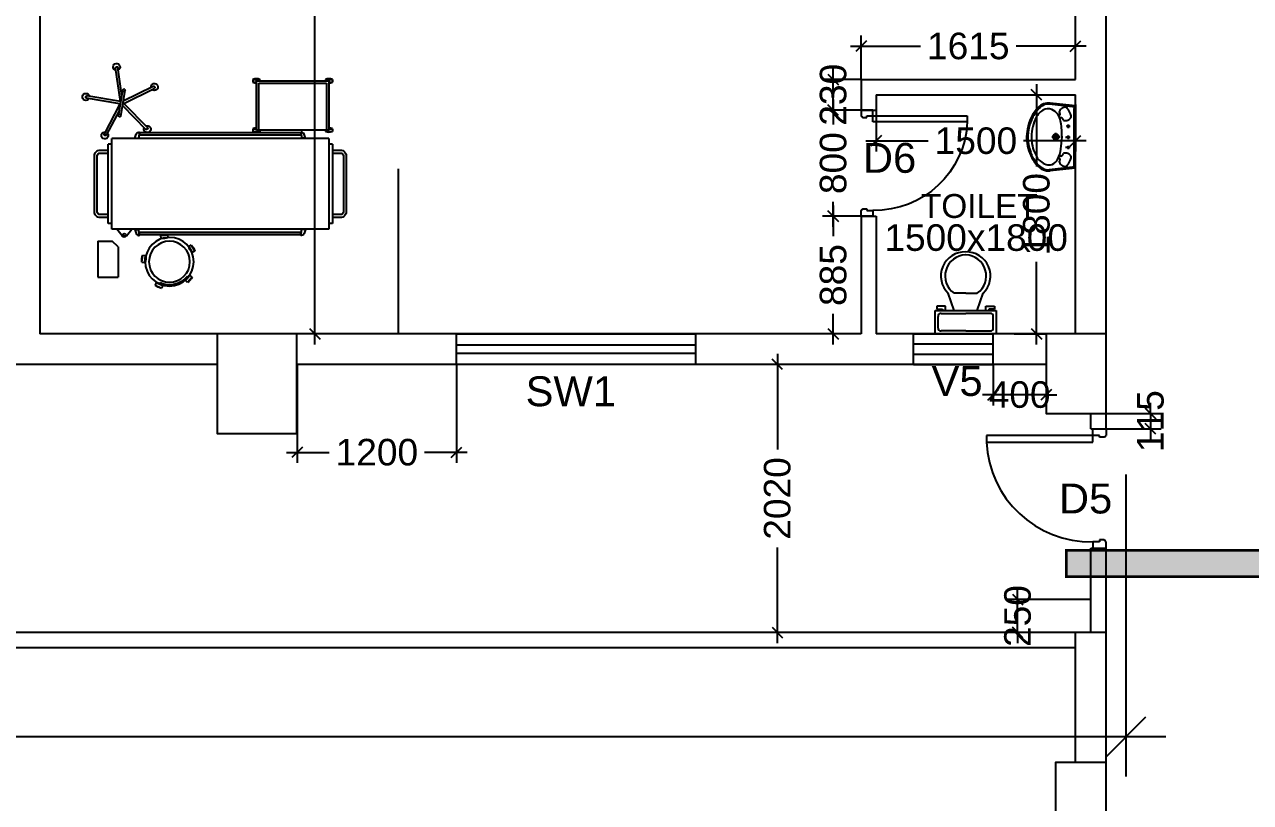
# Model space of a CAD drawing. Extents: x 7897917 to 8423973, y -6487334 to -6173396.
# Drawn here: x 7951689 to 7960922, y -6416714 to -6410856 of the extents above; entities that cross this region are included whole.
import ezdxf
from ezdxf.enums import TextEntityAlignment as Align

# ---------------------------------------------------------------- set-up
doc = ezdxf.new("R2010")
doc.units = 0
doc.header["$LTSCALE"] = 600
doc.header["$MEASUREMENT"] = 0
doc.header["$PDMODE"] = 35
doc.linetypes.add('HIDDEN', pattern=[0.375, 0.25, -0.125])
doc.layers.get('0').update_dxf_attribs({"linetype": 'CONTINUOUS'})
doc.layers.get('Defpoints').update_dxf_attribs({"linetype": 'CONTINUOUS'})
for name, color, linetype in [('Beds', 33, 'CONTINUOUS'), ('DIM-TEXT', 8, 'CONTINUOUS'), ('DOOR', 32, 'CONTINUOUS'), ('Exp.Joint', 104, 'CONTINUOUS'), ('furniture', 33, 'CONTINUOUS'), ('joinery', 7, 'CONTINUOUS'), ('LA-column', 3, 'CONTINUOUS'), ('LOADING', 140, 'CONTINUOUS'), ('P-Wall', 8, 'CONTINUOUS'), ('Room Dim', 1, 'CONTINUOUS'), ('TEXT', 6, 'CONTINUOUS'), ('Toi-Euip', 8, 'CONTINUOUS'), ('toi-fix', 46, 'CONTINUOUS'), ('Walls', 7, 'CONTINUOUS'), ('WIN', 151, 'CONTINUOUS'), ('Working Dim', 5, 'CONTINUOUS')]:
    doc.layers.add(name, color=color, linetype=linetype)
doc.styles.add('ari', font='arial.ttf')
doc.styles.add('ARIAL', font='arial.ttf')
doc.styles.add('RT', font='romant.shx')
doc.linetypes.add('ZIGZAG', pattern='A,0.0001,-0.2,[131,ltypeshp.shx,S=0.2,R=0,X=-0.2,Y=0],-0.4,[131,ltypeshp.shx,S=0.2,R=180,X=0.2,Y=0],-0.2', length=0.8001)
doc.dimstyles.new('int. dim', dxfattribs={"dimtxt": 450, "dimasz": 80, "dimexe": 80, "dimexo": 0, "dimgap": 70, "dimtad": 0, "dimdec": 0, "dimzin": 12, "dimdsep": 46, "dimtxsty": 'ari', "dimblk": 'OBLIQUE', "dimcen": 2, "dimdle": 80, "dimclrd": 256, "dimclre": 256, "dimclrt": 6, "dimadec": 0, "dimazin": 0, "dimtfac": 1, "dimtdec": 0, "dimtix": 1, "dimtmove": 2, "dimatfit": 3, "dimfxl": 1, "dimtolj": 1, "dimtzin": 0, "dimlwd": -1, "dimlwe": -1, "dimarcsym": 0})
doc.dimstyles.new('TEXT', dxfattribs={"dimscale": 0, "dimtxt": 600, "dimasz": 300, "dimexe": 300, "dimexo": 30, "dimgap": 50, "dimtad": 0, "dimdec": 0, "dimzin": 0, "dimdsep": 46, "dimtxsty": 'RT', "dimblk": 'OBLIQUE', "dimcen": 0.09, "dimdle": 300, "dimclrd": 256, "dimclre": 256, "dimclrt": 170, "dimadec": 0, "dimazin": 0, "dimtfac": 1, "dimtdec": 0, "dimtofl": 0, "dimtmove": 2, "dimatfit": 3, "dimfxl": 1, "dimfrac": 2, "dimtolj": 1, "dimtzin": 0, "dimlwd": -1, "dimlwe": -1, "dimarcsym": 0})

# ---------------------------------------------------------------- blocks, each defined once
blk = doc.blocks.new('HF12177-P')
for p, q in [((-0.02, -0.007), (-0.189, 0.225)), ((0, 0), (-0.172, 0.237)), ((0, 0), (0.172, 0.237)), ((0.02, -0.007), (0.189, 0.225)), ((-0.063, -0.027), (-0.295, -0.102)), ((-0.01, -0.031), (-0.289, -0.121)), ((-0.12, -0.015), (-0.12, -0.019)), ((-0.112, -0.007), (0.112, -0.007)), ((-0.112, -0.027), (0.112, -0.027)), ((-0.1, -0.007), (-0.1, -0.027)), ((-0.01, -0.031), (-0.01, -0.324)), ((0.01, -0.031), (0.01, -0.324)), ((0.01, -0.031), (0.289, -0.121)), ((0.063, -0.027), (0.295, -0.102)), ((0.1, -0.007), (0.1, -0.027)), ((0.12, -0.015), (0.12, -0.019))]:
    blk.add_line(p, q)
for centre, radius, start, end in [((-0.185, 0.238), 0.03, 325.4712, 286.5288), ((-0.182, 0.23), 0.008, 126.3733, 216), ((0, -0.017), 0.315, 125.6267, 126.3733), ((-0.179, 0.233), 0.008, 36, 125.6267), ((0.185, 0.238), 0.03, 253.4712, 214.5288), ((0.179, 0.233), 0.008, 54.3733, 144), ((0, -0.017), 0.315, 53.6267, 54.3733), ((0.182, 0.23), 0.008, 324, 53.6267), ((-0.3, -0.114), 0.03, 37.4712, 358.5288), ((-0.293, -0.11), 0.008, 108, 197.6267), ((-0.112, -0.015), 0.008, 90, 180), ((-0.112, -0.019), 0.008, 180, 270), ((0.112, -0.015), 0.008, 0, 90), ((0.112, -0.019), 0.008, 270, 0), ((0.3, -0.114), 0.03, 181.4712, 142.5288), ((0.293, -0.11), 0.008, 342.3733, 72), ((0, -0.017), 0.315, 197.6267, 198.3733), ((-0.291, -0.114), 0.008, 198.3733, 288), ((0.291, -0.114), 0.008, 252, 341.6267), ((0, -0.017), 0.315, 341.6267, 342.3733), ((0, -0.332), 0.03, 109.4712, 70.5288), ((-0.002, -0.324), 0.008, 180, 269.6267), ((0, -0.017), 0.315, 269.6267, 270.3733), ((0.002, -0.324), 0.008, 270.3733, 0)]:
    blk.add_arc(centre, radius, start, end)
blk = doc.blocks.new('HF10037A-P')
for p, q in [((-0.03, 0.413), (-0.03, 0.388)), ((0.03, 0.413), (-0.03, 0.413)), ((0.03, 0.388), (-0.03, 0.388)), ((0.03, 0.413), (0.03, 0.388)), ((-0.216, 0.279), (-0.23, 0.221)), ((-0.23, 0.221), (-0.206, 0.215)), ((-0.216, 0.279), (-0.192, 0.273)), ((-0.192, 0.273), (-0.206, 0.215)), ((0.191, 0.27), (0.215, 0.277)), ((0.191, 0.27), (0.209, 0.212)), ((0.191, 0.237), (0.2, 0.24)), ((0.209, 0.212), (0.233, 0.22)), ((0.215, 0.277), (0.233, 0.22)), ((-0.164, 0.006), (-0.149, 0.026)), ((-0.164, 0.006), (-0.116, -0.03)), ((-0.149, 0.026), (-0.101, -0.01)), ((0.096, -0.011), (0.146, 0.023)), ((0.111, 0.011), (0.116, 0.003)), ((0.111, -0.031), (0.16, 0.003)), ((0.16, 0.003), (0.146, 0.023)), ((-0.116, -0.03), (-0.101, -0.01)), ((0.111, -0.031), (0.096, -0.011))]:
    blk.add_line(p, q)
for radius in [0.21, 0.177]:
    blk.add_circle((0, 0.177), radius)
for centre, radius, start, end in [((0, 0.325), 0.0925, 71.0754, 108.9246), ((0, 0.475), 0.0925, 251.0754, 288.9246), ((-0.138, 0.229), 0.0925, 147.3419, 185.1912), ((-0.284, 0.265), 0.0925, 327.3419, 5.1912), ((0, 0.177), 0.2, 303.6037, 17.3657), ((0.284, 0.268), 0.0925, 178.8412, 216.6904), ((0.141, 0.222), 0.0925, 358.8412, 36.6904), ((-0.087, 0.058), 0.0925, 214.1875, 252.0368), ((-0.177, -0.062), 0.0925, 34.1875, 72.0368), ((0.171, -0.066), 0.0925, 105.5121, 143.3614), ((0.086, 0.058), 0.0925, 285.5121, 323.3614)]:
    blk.add_arc(centre, radius, start, end)
blk = doc.blocks.new('ME17678-P')
at = {"layer": 'furniture', "color": 21}
for p, q in [((-0.05, 0.175), (0.26, 0.175)), ((-0.05, 0.175), (-0.05, 0.05)), ((0.26, 0.175), (0.26, 0)), ((0, 0), (-0.05, 0.05)), ((0, 0), (0.26, 0))]:
    blk.add_line(p, q, dxfattribs=at)
blk = doc.blocks.new('A$C6969112B')
at = {"layer": 'furniture', "color": 8}
for p, q in [((477.6, 1766.3), (1159.9, 1766.3)), ((477.6, 130.9), (477.6, 1766.3)), ((521.2, 1792.5), (1116.3, 1792.5)), ((521.2, 1766.3), (521.2, 1792.5)), ((1116.3, 1766.3), (1116.3, 1792.5)), ((1159.9, 130.9), (1159.9, 1766.3)), ((428.3, 1689), (477.6, 1728.6)), ((428.3, 1654.1), (477.6, 1614.5)), ((476, 1595), (476, 1560.9)), ((1161.6, 1595), (1161.6, 1560.9)), ((432.3, 1559.1), (432.3, 1556.9)), ((433.9, 342.6), (433.9, 1556.9)), ((451.4, 342.6), (451.4, 1556.9)), ((453, 1559.1), (453, 1556.9)), ((1184.5, 1559.1), (1184.5, 1556.9)), ((1186.1, 342.6), (1186.1, 1556.9)), ((1203.6, 342.6), (1203.6, 1556.9)), ((1205.2, 1559.1), (1205.2, 1556.9)), ((1234.1, 702.5), (1212.3, 702.5)), ((1212.3, 702.5), (1212.3, 650.2)), ((1223.2, 650.2), (1212.3, 650.2)), ((1223.2, 130.9), (1223.2, 676.4)), ((1223.2, 676.4), (1594.1, 676.4)), ((1223.2, 658.9), (1576.7, 658.9)), ((1234.1, 702.5), (1234.1, 676.4)), ((1576.7, 658.9), (1576.7, 148.4)), ((1605, 702.5), (1583.2, 702.5)), ((1583.2, 702.5), (1583.2, 676.4)), ((1594.1, 676.4), (1594.1, 130.9)), ((1605, 650.2), (1594.1, 650.2)), ((1605, 702.5), (1605, 650.2)), ((432.3, 340.4), (432.3, 342.6)), ((453, 340.4), (453, 342.6)), ((476, 304.5), (476, 338.6)), ((1161.6, 304.5), (1161.6, 338.6)), ((1184.5, 340.4), (1184.5, 342.6)), ((1205.2, 340.4), (1205.2, 342.6)), ((1159.9, 130.9), (477.6, 130.9)), ((521.2, 104.7), (521.2, 130.9)), ((1116.3, 104.7), (521.2, 104.7)), ((1116.3, 104.7), (1116.3, 130.9)), ((1223.2, 157.1), (1212.3, 157.1)), ((1212.3, 157.1), (1212.3, 104.7)), ((1234.1, 104.7), (1212.3, 104.7)), ((1576.7, 148.4), (1223.2, 148.4)), ((1594.1, 130.9), (1223.2, 130.9)), ((1234.1, 130.9), (1234.1, 104.7)), ((1583.2, 130.9), (1583.2, 104.7)), ((1605, 104.7), (1583.2, 104.7)), ((1605, 157.1), (1594.1, 157.1)), ((1605, 157.1), (1605, 104.7))]:
    blk.add_line(p, q, dxfattribs=at)
for points in [[(564.9, 1792.5), (564.9, 1853.6, -0.414214), (608.5, 1897.3), (1029, 1897.3, -0.414214), (1072.7, 1853.6), (1072.7, 1792.5)], [(586.7, 1792.5), (586.7, 1853.6, -0.414214), (608.5, 1875.4), (1029, 1875.4, -0.414214), (1050.8, 1853.6), (1050.8, 1792.5)], [(476, 1592.7), (451.4, 1585, 0.318781), (430, 1563.1), (430, 1559.1), (455.4, 1559.1), (455.4, 1563.1), (476, 1563.1)], [(1161.6, 1592.7), (1186.1, 1585, -0.318781), (1207.6, 1563.1), (1207.6, 1559.1), (1182.1, 1559.1), (1182.1, 1563.1), (1161.6, 1563.1)], [(476, 306.8), (451.4, 314.4, -0.318781), (430, 336.4), (430, 340.4), (455.4, 340.4), (455.4, 336.4), (476, 336.4)], [(1161.6, 306.8), (1186.1, 314.4, 0.318781), (1207.6, 336.4), (1207.6, 340.4), (1182.1, 340.4), (1182.1, 336.4), (1161.6, 336.4)], [(1072.7, 104.7), (1072.7, 43.6, -0.414214), (1029, 0), (608.5, 0, -0.414214), (564.9, 43.6), (564.9, 104.7)], [(1050.8, 104.7), (1050.8, 43.6, -0.414214), (1029, 21.8), (608.5, 21.8, -0.414214), (586.7, 43.6), (586.7, 104.7)]]:
    blk.add_lwpolyline(points, format="xyb", dxfattribs=at)
for points in [[(476, 1595), (477.6, 1595)], [(1161.6, 1595), (1159.9, 1595)], [(432.3, 1556.9), (453, 1556.9)], [(476, 1560.9), (477.6, 1560.9)], [(1161.6, 1560.9), (1159.9, 1560.9)], [(1205.2, 1556.9), (1184.5, 1556.9)], [(432.3, 342.6), (453, 342.6)], [(476, 338.6), (477.6, 338.6)], [(476, 304.5), (477.6, 304.5)], [(1161.6, 338.6), (1159.9, 338.6)], [(1161.6, 304.5), (1159.9, 304.5)], [(1205.2, 342.6), (1184.5, 342.6)]]:
    blk.add_lwpolyline(points, dxfattribs=at)
blk.add_circle((435.1, 1671.6), 9.27, dxfattribs=at)
for centre, radius, start, end in [((440.7, 1671.6), 21.4, 125.42703, 234.57297), ((1288.7, 676.4), 80.7, 161.07536, 198.92464), ((1157.8, 676.4), 80.7, 0, 18.92464), ((1659.6, 676.4), 80.7, 161.07536, 180), ((1528.7, 676.4), 80.7, 341.07536, 18.92464), ((1288.7, 130.9), 80.7, 161.07536, 198.92464), ((1157.8, 130.9), 80.7, 341.07536, 0), ((1659.6, 130.9), 80.7, 180, 198.92464), ((1528.7, 130.9), 80.7, 341.07536, 18.92464)]:
    blk.add_arc(centre, radius, start, end, dxfattribs=at)
at = {"layer": 'LOADING', "color": 8, "yscale": 872.7299101983663, "zscale": 872.7299101979671}
for name, p, xscale, rotation in [('HF12177-P', (1424.7, 1676), -872.7299101979006, 170.2976301882088), ('HF10037A-P', (215.1, 1178), -872.7299102004868, 353.6512974186875)]:
    blk.add_blockref(name, p, dxfattribs=dict(at, xscale=xscale, rotation=rotation))
at = {"layer": 'LOADING', "color": 8, "xscale": -872.7299101983663, "yscale": 872.7299101983663, "zscale": 872.7299101979671}
blk.add_blockref('ME17678-P', (343.2, 1718.8), dxfattribs=at)
blk = doc.blocks.new('1000')
at = {"layer": 'DOOR'}
for p, q in [((0, -100), (0, 0)), ((0, 0), (49.7, 0)), ((49.7, 0), (49.7, -2.2)), ((63.2, -49.5), (49.7, -49.5)), ((49.7, -49.5), (49.7, -100)), ((63.2, -13.5), (61, -13.5)), ((63.2, -13.5), (63.2, -49.5)), ((836.8, -13.5), (836.8, -49.5)), ((836.8, -13.5), (839, -13.5)), ((836.8, -49.5), (850.3, -49.5)), ((850.3, 0), (850.3, -2.2)), ((900, 0), (850.3, 0)), ((850.3, -49.5), (850.3, -100)), ((900, -100), (900, 0)), ((49.7, -100), (0, -100)), ((49.7, -100), (49.7, -900.6)), ((100.2, -100), (49.7, -100)), ((100.2, -900.6), (100.2, -100)), ((850.3, -100), (900, -100)), ((49.7, -900.6), (100.2, -900.6))]:
    blk.add_line(p, q, dxfattribs=at)
for centre, major_axis, start_param, end_param in [((49.7, -13.5), (-7.95, 7.95), 3.926991, 5.497787), ((850.3, -13.5), (7.95, 7.95), 0.785398, 2.356194)]:
    blk.add_ellipse(centre, major_axis=major_axis, ratio=1, start_param=start_param, end_param=end_param, dxfattribs=at)
at = {"layer": 'DOOR', "color": 145}
blk.add_ellipse((64.3, -115.3), major_axis=(-519.7, 589.8), ratio=1, start_param=2.464943, end_param=4.009476, dxfattribs=at)
blk = doc.blocks.new('_Oblique')
at = {"color": 0, "linetype": 'ByBlock', "lineweight": -2}
blk.add_line((-0.5, -0.5), (0.5, 0.5), dxfattribs=at)
blk = doc.blocks.new('*D571')
at = {"layer": 'Defpoints', "color": 0, "transparency": 16777216}
for p in [(7954275.4, -6406099.7, 13.3), (7953875.6, -6413184.7), (7954275.4, -6413184.7, 16)]:
    blk.add_point(p, dxfattribs=at)
at = {"layer": 'Working Dim', "transparency": 16777216}
for p, q in [((7953875.6, -6406019.7), (7953875.6, -6409273.6)), ((7954275.4, -6406099.7), (7953795.6, -6406099.7)), ((7953875.6, -6413264.7), (7953875.6, -6410010.8)), ((7954275.4, -6413184.7), (7953795.6, -6413184.7))]:
    blk.add_line(p, q, dxfattribs=at)
at = {"layer": 'Working Dim', "transparency": 16777216, "xscale": 80, "yscale": 80, "zscale": 80}
for p, rotation in [((7953875.6, -6406099.7), 90), ((7953875.6, -6413184.7), 270)]:
    blk.add_blockref('_Oblique', p, dxfattribs=dict(at, rotation=rotation))
at = {"layer": 'Working Dim', "color": 6, "transparency": 16777216, "insert": (7953875.6, -6409642.2), "char_height": 200, "attachment_point": 5, "rotation": 90, "style": 'ari'}
blk.add_mtext('\\A1;7085', dxfattribs=at)
blk = doc.blocks.new('*D765')
at = {"layer": 'Defpoints', "color": 0, "transparency": 16777216}
for p in [(7959141.8, -6411384.6), (7959310.2, -6411384.6), (7959141.8, -6413184.7)]:
    blk.add_point(p, dxfattribs=at)
at = {"layer": 'Working Dim', "transparency": 16777216}
for p, q in [((7959310.2, -6411304.6), (7959310.2, -6411925.8)), ((7959141.8, -6411384.6), (7959390.2, -6411384.6)), ((7959310.2, -6413264.7), (7959310.2, -6412643.5)), ((7959141.8, -6413184.7), (7959390.2, -6413184.7))]:
    blk.add_line(p, q, dxfattribs=at)
at = {"layer": 'Working Dim', "transparency": 16777216, "xscale": 80, "yscale": 80, "zscale": 80}
for p, rotation in [((7959310.2, -6411384.6), 90), ((7959310.2, -6413184.7), 270)]:
    blk.add_blockref('_Oblique', p, dxfattribs=dict(at, rotation=rotation))
at = {"layer": 'Working Dim', "color": 6, "transparency": 16777216, "insert": (7959310.2, -6412284.6), "char_height": 200, "attachment_point": 5, "rotation": 90, "style": 'ari'}
blk.add_mtext('\\A1;1800', dxfattribs=at)
blk = doc.blocks.new('*D766')
at = {"layer": 'Defpoints', "color": 0, "transparency": 16777216}
for p in [(7958103.9, -6411457.7), (7959604, -6411457.7), (7959604, -6411731.9)]:
    blk.add_point(p, dxfattribs=at)
at = {"layer": 'Working Dim', "transparency": 16777216}
for p, q in [((7958103.9, -6411457.7), (7958103.9, -6411811.9)), ((7959604, -6411457.7), (7959604, -6411811.9)), ((7958023.9, -6411731.9), (7958495.1, -6411731.9)), ((7959684, -6411731.9), (7959212.8, -6411731.9))]:
    blk.add_line(p, q, dxfattribs=at)
at = {"layer": 'Working Dim', "transparency": 16777216, "xscale": 80, "yscale": 80, "zscale": 80, "rotation": 180}
blk.add_blockref('_Oblique', (7958103.9, -6411731.9), dxfattribs=at)
at = {"layer": 'Working Dim', "transparency": 16777216, "xscale": 80, "yscale": 80, "zscale": 80}
blk.add_blockref('_Oblique', (7959604, -6411731.9), dxfattribs=at)
at = {"layer": 'Working Dim', "color": 6, "transparency": 16777216, "insert": (7958854, -6411731.9), "char_height": 200, "attachment_point": 5, "style": 'ari'}
blk.add_mtext('\\A1;1500', dxfattribs=at)
blk = doc.blocks.new('*D881')
at = {"layer": 'Defpoints', "color": 0, "transparency": 16777216}
for p in [(7957676.8, -6413414.7), (7957358.6, -6415434.7), (7957676.8, -6415434.7)]:
    blk.add_point(p, dxfattribs=at)
at = {"layer": 'P-Wall', "transparency": 16777216}
for p, q in [((7957358.6, -6413334.7), (7957358.6, -6414054.7)), ((7957676.8, -6413414.7), (7957278.6, -6413414.7)), ((7957358.6, -6415514.7), (7957358.6, -6414794.7)), ((7957676.8, -6415434.7), (7957278.6, -6415434.7))]:
    blk.add_line(p, q, dxfattribs=at)
at = {"layer": 'P-Wall', "transparency": 16777216, "xscale": 80, "yscale": 80, "zscale": 80}
for p, rotation in [((7957358.6, -6413414.7), 90), ((7957358.6, -6415434.7), 270)]:
    blk.add_blockref('_Oblique', p, dxfattribs=dict(at, rotation=rotation))
at = {"layer": 'P-Wall', "color": 6, "transparency": 16777216, "insert": (7957358.6, -6414424.7), "char_height": 200, "attachment_point": 5, "rotation": 90, "style": 'ari'}
blk.add_mtext('\\A1;2020', dxfattribs=at)
blk = doc.blocks.new('*D882')
at = {"layer": 'Defpoints', "color": 0, "transparency": 16777216}
for p in [(7959168.4, -6415184.7), (7959719.1, -6415184.7), (7959604.1, -6415434.7)]:
    blk.add_point(p, dxfattribs=at)
at = {"layer": 'P-Wall', "transparency": 16777216}
for p, q in [((7959168.4, -6415184.7), (7959168.4, -6415104.7)), ((7959719.1, -6415184.7), (7959088.4, -6415184.7)), ((7959168.4, -6415434.7), (7959168.4, -6415184.7)), ((7959604.1, -6415434.7), (7959088.4, -6415434.7)), ((7959168.4, -6415434.7), (7959168.4, -6415514.7))]:
    blk.add_line(p, q, dxfattribs=at)
at = {"layer": 'P-Wall', "transparency": 16777216, "xscale": 80, "yscale": 80, "zscale": 80}
for p, rotation in [((7959168.4, -6415184.7), 270), ((7959168.4, -6415434.7), 90)]:
    blk.add_blockref('_Oblique', p, dxfattribs=dict(at, rotation=rotation))
at = {"layer": 'P-Wall', "color": 6, "transparency": 16777216, "insert": (7959168.4, -6415309.7), "char_height": 200, "attachment_point": 5, "rotation": 90, "style": 'ari'}
blk.add_mtext('\\A1;250', dxfattribs=at)
blk = doc.blocks.new('A$C5FEC0201')
at = {"layer": 'Toi-Euip'}
for p, q in [((0, 473.4), (184.7, 494.1)), ((0, 465.4), (191.4, 486.9)), ((0, 473.4), (0, 20.9)), ((9.6, 458.3), (9.6, 40.4)), ((71.9, 322.5), (39.4, 322.5)), ((54.4, 310.5), (54.4, 336.7)), ((143.3, 276.5), (143.3, 216.2)), ((71.9, 247.8), (39.4, 247.8)), ((54.4, 235.7), (54.4, 261.9)), ((54.4, 156.4), (54.4, 182.7)), ((173.4, 246.3), (112, 246.3)), ((66.7, 168.5), (39.4, 168.5)), ((0, 28.9), (191.4, 7.5)), ((0, 20.9), (184.7, 0.2))]:
    blk.add_line(p, q, dxfattribs=at)
for centre, radius in [((54.4, 322.5), 6.43), ((54.4, 247.8), 6.43), ((143.3, 246.3), 21.6), ((143.3, 246.3), 15.5), ((143.3, 246.3), 10.9), ((54.4, 168.5), 6.43)]:
    blk.add_circle(centre, radius, dxfattribs=at)
for centre, radius, start, end in [((-14.6, 453.5), 24.7, 11.14513, 53.7785), ((155, 371.1), 126.1, 140.59825, 160.41359), ((76, 441.8), 20.7, 62.49081, 153.19095), ((67.6, 406.2), 56.9, 34.96691, 71.64959), ((202.8, 375.4), 80.1, 113.69295, 156.38132), ((191.3, 356.4), 94.7, 75.58544, 102.65463), ((194.8, 411.5), 83.2, 73.23918, 96.99591), ((198.4, 409.1), 78.1, 56.79114, 95.14021), ((173.3, 329.2), 126, 27.7975, 70.69461), ((197.4, 387.4), 106, 42.34, 78.55208), ((181.9, 366.5), 123.1, 31.84149, 61.21457), ((66.3, 262.6), 287, 13.68007, 43.11994), ((66.2, 397.4), 34, 151.91921, 201.35614), ((74.8, 413.3), 49.2, 215.0585, 257.19296), ((72.7, 395.9), 31.9, 253.96544, 299.92088), ((114.3, 360.7), 26.8, 118.27151, 163.61398), ((106.8, 377.5), 8.55, 353.15264, 127.30389), ((273.3, 323.1), 166.8, 149.59023, 175.97193), ((120.5, 410.1), 8.6, 136.04031, 216.10739), ((121.5, 408.7), 8.72, 204.51045, 300.32874), ((100.5, 427.5), 17.9, 320.46419, 39.5358), ((72.7, 260.2), 247.5, 0.51874, 31.0564), ((134.7, 300.9), 200.3, 16.98939, 40.68541), ((45.2, 246.8), 302.7, 336.19508, 21.84971), ((898.2, 212.6), 800.7, 171.22276, 177.52001), ((82.7, 251), 274.2, 347.13905, 16.85156), ((830.4, 250.4), 732.1, 180.24313, 185.54823), ((397.3, 201.4), 296.4, 184.2321, 193.82674), ((59.7, 235.8), 293.9, 316.38455, 351.02297), ((23.3, 242.5), 297.5, 335.41071, 3.84539), ((66.2, 94.9), 34, 158.64386, 208.08079), ((74.8, 79), 49.2, 102.80704, 144.9415), ((72.7, 96.3), 31.9, 60.07912, 106.03456), ((114.3, 131.5), 26.8, 196.38602, 241.72849), ((106.5, 113.4), 7.39, 228.29837, 348.68026), ((218.2, 145.9), 109.8, 188.02022, 245.02213), ((120.7, 84.3), 7.73, 75.15228, 157.93068), ((164.1, 170.3), 139.7, 301.86033, 338.31323), ((67.5, 229.2), 275.4, 316.21733, 337.66735), ((-16.1, 41), 25.7, 308.74871, 358.57964), ((155, 121.1), 126.1, 199.58641, 219.40175), ((76, 50.4), 20.7, 206.80905, 297.50919), ((67.6, 86), 56.9, 288.35041, 325.03309), ((120.5, 82.1), 8.6, 143.89261, 223.95969), ((100.5, 64.8), 17.9, 320.4642, 39.53581), ((199.8, 111.6), 70.9, 246.77794, 302.40806), ((197.9, 98.8), 99.5, 262.39424, 318.61688), ((196, 101.8), 94.4, 267.2238, 318.08952)]:
    blk.add_arc(centre, radius, start, end, dxfattribs=at)
blk = doc.blocks.new('*D967')
at = {"layer": 'Defpoints', "color": 0, "transparency": 16777216}
for p in [(7957988.9, -6411018.4), (7957988.9, -6411269.6), (7959604, -6411269.6)]:
    blk.add_point(p, dxfattribs=at)
at = {"layer": 'Working Dim', "transparency": 16777216}
for p, q in [((7957988.9, -6411269.6), (7957988.9, -6410938.4)), ((7959604, -6411269.6), (7959604, -6410938.4)), ((7957908.9, -6411018.4), (7958436.5, -6411018.4)), ((7959684, -6411018.4), (7959156.4, -6411018.4))]:
    blk.add_line(p, q, dxfattribs=at)
at = {"layer": 'Working Dim', "transparency": 16777216, "xscale": 80, "yscale": 80, "zscale": 80, "rotation": 180}
blk.add_blockref('_Oblique', (7957988.9, -6411018.4), dxfattribs=at)
at = {"layer": 'Working Dim', "transparency": 16777216, "xscale": 80, "yscale": 80, "zscale": 80}
blk.add_blockref('_Oblique', (7959604, -6411018.4), dxfattribs=at)
at = {"layer": 'Working Dim', "color": 6, "transparency": 16777216, "insert": (7958796.5, -6411018.4), "char_height": 200, "attachment_point": 5, "style": 'ari'}
blk.add_mtext('\\A1;1615', dxfattribs=at)
blk = doc.blocks.new('*D968')
at = {"layer": 'Defpoints', "color": 0, "transparency": 16777216}
for p in [(7957779.6, -6412299.6), (7957988.9, -6412299.6), (7957988.9, -6413184.7)]:
    blk.add_point(p, dxfattribs=at)
at = {"layer": 'Working Dim', "transparency": 16777216}
for p, q in [((7957779.6, -6412219.6), (7957779.6, -6412450.3)), ((7957988.9, -6412299.6), (7957699.6, -6412299.6)), ((7957779.6, -6413264.7), (7957779.6, -6413034)), ((7957988.9, -6413184.7), (7957699.6, -6413184.7))]:
    blk.add_line(p, q, dxfattribs=at)
at = {"layer": 'Working Dim', "transparency": 16777216, "xscale": 80, "yscale": 80, "zscale": 80}
for p, rotation in [((7957779.6, -6412299.6), 90), ((7957779.6, -6413184.7), 270)]:
    blk.add_blockref('_Oblique', p, dxfattribs=dict(at, rotation=rotation))
at = {"layer": 'Working Dim', "color": 6, "transparency": 16777216, "insert": (7957779.6, -6412742.2), "char_height": 200, "attachment_point": 5, "rotation": 90, "style": 'ari'}
blk.add_mtext('\\A1;885', dxfattribs=at)
blk = doc.blocks.new('*D969')
at = {"layer": 'Defpoints', "color": 0, "transparency": 16777216}
for p in [(7957779.6, -6411499.6), (7957988.9, -6411499.6), (7957988.9, -6412299.6)]:
    blk.add_point(p, dxfattribs=at)
at = {"layer": 'Working Dim', "transparency": 16777216}
for p, q in [((7957779.6, -6411419.6), (7957779.6, -6411608.8)), ((7957988.9, -6411499.6), (7957699.6, -6411499.6)), ((7957779.6, -6412379.6), (7957779.6, -6412190.3)), ((7957988.9, -6412299.6), (7957699.6, -6412299.6))]:
    blk.add_line(p, q, dxfattribs=at)
at = {"layer": 'Working Dim', "transparency": 16777216, "xscale": 80, "yscale": 80, "zscale": 80}
for p, rotation in [((7957779.6, -6411499.6), 90), ((7957779.6, -6412299.6), 270)]:
    blk.add_blockref('_Oblique', p, dxfattribs=dict(at, rotation=rotation))
at = {"layer": 'Working Dim', "color": 6, "transparency": 16777216, "insert": (7957779.6, -6411899.6), "char_height": 200, "attachment_point": 5, "rotation": 90, "style": 'ari'}
blk.add_mtext('\\A1;800', dxfattribs=at)
blk = doc.blocks.new('*D970')
at = {"layer": 'Defpoints', "color": 0, "transparency": 16777216}
for p in [(7957779.6, -6411269.6), (7957988.9, -6411269.6), (7957988.9, -6411499.6)]:
    blk.add_point(p, dxfattribs=at)
at = {"layer": 'Working Dim', "transparency": 16777216}
for p, q in [((7957779.6, -6411269.6), (7957779.6, -6411189.6)), ((7957988.9, -6411269.6), (7957699.6, -6411269.6)), ((7957779.6, -6411499.6), (7957779.6, -6411269.6)), ((7957988.9, -6411499.6), (7957699.6, -6411499.6)), ((7957779.6, -6411499.6), (7957779.6, -6411579.6))]:
    blk.add_line(p, q, dxfattribs=at)
at = {"layer": 'Working Dim', "transparency": 16777216, "xscale": 80, "yscale": 80, "zscale": 80}
for p, rotation in [((7957779.6, -6411269.6), 270), ((7957779.6, -6411499.6), 90)]:
    blk.add_blockref('_Oblique', p, dxfattribs=dict(at, rotation=rotation))
at = {"layer": 'Working Dim', "color": 6, "transparency": 16777216, "insert": (7957779.6, -6411384.6), "char_height": 200, "attachment_point": 5, "rotation": 90, "style": 'ari'}
blk.add_mtext('\\A1;230', dxfattribs=at)
blk = doc.blocks.new('A$C70ED7303')
at = {"layer": 'toi-fix', "color": 8}
for p, q in [((0, 0), (229, 0)), ((229, 0), (229, -174.4)), ((-229, 0), (0, 0)), ((-229, -174.4), (-229, 0)), ((-207.2, -43.6), (-207.2, -130.8)), ((0, -21.8), (-185.4, -21.8)), ((0, -21.8), (185.4, -21.8)), ((207.2, -43.6), (207.2, -130.8)), ((229, -174.4), (-229, -174.4)), ((-185.4, -152.6), (0, -152.6)), ((-174.4, -185.4), (-174.4, -174.4)), ((-152.6, -174.4), (-152.6, -207.2)), ((-87.2, -174.4), (-130.8, -305.3)), ((185.4, -152.6), (0, -152.6)), ((87.2, -174.4), (130.8, -305.3)), ((152.6, -174.4), (152.6, -207.2)), ((174.4, -185.4), (174.4, -174.4)), ((-218.1, -207.2), (-218.1, -185.4)), ((-218.1, -185.4), (-174.4, -185.4)), ((-152.6, -207.2), (-218.1, -207.2)), ((152.6, -207.2), (218.1, -207.2)), ((218.1, -185.4), (174.4, -185.4)), ((218.1, -207.2), (218.1, -185.4)), ((0, -305.3), (-87.2, -305.3)), ((0, -305.3), (87.2, -305.3))]:
    blk.add_line(p, q, dxfattribs=at)
for centre, major_axis, start_param, end_param in [((-188.1, -40.9), (13.6, -13.6), 2.214297, 4.068888), ((188.1, -40.9), (13.6, -13.6), 0.643501, 2.498091), ((-188.1, -133.6), (-13.6, -13.6), 5.35589, 7.21048), ((188.1, -133.6), (-13.6, -13.6), 0.643501, 2.498091), ((-6.6, -436.2), (-127.6, -127.6), 4.686239, 7.105146), ((4.7, -435.5), (-112.7, -112.7), 4.541602, 7.039318), ((6.6, -436.2), (55.8, -171.6), -0.351019, 2.067888), ((-4.7, -435.5), (-112.7, -112.7), 0.814663, 3.31238)]:
    blk.add_ellipse(centre, major_axis=major_axis, ratio=1, start_param=start_param, end_param=end_param, dxfattribs=at)
blk = doc.blocks.new('*D971')
at = {"layer": 'Defpoints', "color": 0, "transparency": 16777216}
for p in [(7958983.6, -6413414.8), (7959383.1, -6413526.7, 8.2), (7958983.6, -6413643.5)]:
    blk.add_point(p, dxfattribs=at)
at = {"layer": 'Working Dim', "transparency": 16777216}
for p, q in [((7958983.6, -6413414.8), (7958983.6, -6413723.5)), ((7959383.1, -6413526.7), (7959383.1, -6413723.5)), ((7958983.6, -6413643.5), (7958903.6, -6413643.5)), ((7959383.1, -6413643.5), (7958983.6, -6413643.5)), ((7959383.1, -6413643.5), (7959463.1, -6413643.5))]:
    blk.add_line(p, q, dxfattribs=at)
at = {"layer": 'Working Dim', "transparency": 16777216, "xscale": 80, "yscale": 80, "zscale": 80}
blk.add_blockref('_Oblique', (7958983.6, -6413643.5), dxfattribs=at)
at = {"layer": 'Working Dim', "transparency": 16777216, "xscale": 80, "yscale": 80, "zscale": 80, "rotation": 180}
blk.add_blockref('_Oblique', (7959383.1, -6413643.5), dxfattribs=at)
at = {"layer": 'Working Dim', "color": 6, "transparency": 16777216, "insert": (7959183.4, -6413643.5), "char_height": 200, "attachment_point": 5, "style": 'ari'}
blk.add_mtext('\\A1;400', dxfattribs=at)
blk = doc.blocks.new('*D1599')
at = {"layer": 'Defpoints', "color": 0, "transparency": 16777216}
for p in [(7953742.5, -6413414.7), (7954942.7, -6413414.7), (7954942.7, -6414077.2)]:
    blk.add_point(p, dxfattribs=at)
at = {"layer": 'Working Dim', "transparency": 16777216}
for p, q in [((7953742.5, -6413414.7), (7953742.5, -6414157.2)), ((7954942.7, -6413414.7), (7954942.7, -6414157.2)), ((7953662.5, -6414077.2), (7953983.7, -6414077.2)), ((7955022.7, -6414077.2), (7954701.4, -6414077.2))]:
    blk.add_line(p, q, dxfattribs=at)
at = {"layer": 'Working Dim', "transparency": 16777216, "xscale": 80, "yscale": 80, "zscale": 80, "rotation": 180}
blk.add_blockref('_Oblique', (7953742.5, -6414077.2), dxfattribs=at)
at = {"layer": 'Working Dim', "transparency": 16777216, "xscale": 80, "yscale": 80, "zscale": 80}
blk.add_blockref('_Oblique', (7954942.7, -6414077.2), dxfattribs=at)
at = {"layer": 'Working Dim', "color": 6, "transparency": 16777216, "insert": (7954342.6, -6414077.2), "char_height": 200, "attachment_point": 5, "style": 'ari'}
blk.add_mtext('\\A1;1200', dxfattribs=at)
blk = doc.blocks.new('*D1600')
at = {"layer": 'Defpoints', "color": 0, "transparency": 16777216}
for p in [(7959834.1, -6413784.7), (7959834.1, -6413899.7), (7960169.3, -6413899.7)]:
    blk.add_point(p, dxfattribs=at)
at = {"layer": 'Working Dim', "transparency": 16777216}
for p, q in [((7960169.3, -6413784.7), (7960169.3, -6413704.7)), ((7959834.1, -6413784.7), (7960249.3, -6413784.7)), ((7960169.3, -6413784.7), (7960169.3, -6413899.7)), ((7959834.1, -6413899.7), (7960249.3, -6413899.7)), ((7960169.3, -6413899.7), (7960169.3, -6413979.7))]:
    blk.add_line(p, q, dxfattribs=at)
at = {"layer": 'Working Dim', "transparency": 16777216, "xscale": 80, "yscale": 80, "zscale": 80}
for p, rotation in [((7960169.3, -6413784.7), 270), ((7960169.3, -6413899.7), 90)]:
    blk.add_blockref('_Oblique', p, dxfattribs=dict(at, rotation=rotation))
at = {"layer": 'Working Dim', "color": 6, "transparency": 16777216, "insert": (7960169.3, -6413842.2), "char_height": 200, "attachment_point": 5, "rotation": 90, "style": 'ari'}
blk.add_mtext('\\A1;115', dxfattribs=at)
blk = doc.blocks.new('*D1821')
at = {"layer": 'Defpoints', "color": 0, "linetype": 'Continuous', "transparency": 16777216}
for p in [(7959983.8, -6414244.6, -11.9), (7918923.7, -6414394.6, -14.1), (7959983.8, -6416219)]:
    blk.add_point(p, dxfattribs=at)
at = {"layer": 'DIM-TEXT', "transparency": 16777216}
for p, q in [((7959983.8, -6414244.6), (7959983.8, -6416519)), ((7918923.7, -6414394.6), (7918923.7, -6416519)), ((7918623.7, -6416219), (7933008.6, -6416219)), ((7960283.8, -6416219), (7945898.9, -6416219))]:
    blk.add_line(p, q, dxfattribs=at)
at = {"layer": 'DIM-TEXT', "linetype": 'Continuous', "transparency": 16777216, "xscale": 300, "yscale": 300, "zscale": 300, "rotation": 180}
blk.add_blockref('_Oblique', (7918923.7, -6416219), dxfattribs=at)
at = {"layer": 'DIM-TEXT', "linetype": 'Continuous', "transparency": 16777216, "xscale": 300, "yscale": 300, "zscale": 300}
blk.add_blockref('_Oblique', (7959983.8, -6416219), dxfattribs=at)
at = {"layer": 'DIM-TEXT', "color": 170, "linetype": 'Continuous', "transparency": 16777216, "insert": (7939453.8, -6416219), "char_height": 750, "attachment_point": 5, "style": 'ari'}
blk.add_mtext("\\A1;{\\H1.067x;O.T.COMPLEX ( 6 OT 's )}", dxfattribs=at)

msp = doc.modelspace()

# ---------------------------------------------------------------- hatches: boundary and pattern name
at = {"layer": 'Exp.Joint', "linetype": 'HIDDEN'}
msp.add_hatch(color=256, dxfattribs=at).paths.add_polyline_path([(7959534.042, -6414814.292), (7963664.043, -6414814.292), (7963664.043, -6415014.292), (7959534.042, -6415014.292)])

# ---------------------------------------------------------------- linework, layer by layer
at = {"layer": 'Beds', "linetype": 'ZIGZAG', "ltscale": 0.6}
msp.add_line((7954504.285, -6413184.693), (7954504.285, -6411942.193), dxfattribs=at)
at = {"layer": 'Exp.Joint', "linetype": 'HIDDEN', "const_width": 20, "elevation": 0.191}
msp.add_lwpolyline([(7959534.042, -6414814.292), (7963664.043, -6414814.292), (7963664.043, -6415014.292), (7959534.042, -6415014.292)], close=True, dxfattribs=at)
at = {"layer": 'LA-column', "color": 2}
for points, elevation in [([(7953740.046, -6413934.714), (7953740.046, -6413184.714), (7953140.046, -6413184.714), (7953140.046, -6413934.714)], 2.39), ([(7959834.136, -6413784.789), (7959834.136, -6413184.789), (7959384.136, -6413184.789), (7959384.136, -6413784.789)], 3.085), ([(7959834.046, -6417013.752), (7959834.046, -6416413.752), (7959454.046, -6416413.752), (7959454.046, -6417013.752)], 5.131)]:
    msp.add_lwpolyline(points, close=True, dxfattribs=dict(at, elevation=elevation))
at = {"layer": 'Walls', "linetype": 'Continuous'}
for p, q in [((7951804.049, -6406099.738), (7951804.049, -6413184.714)), ((7959604.049, -6411269.558), (7959604.049, -6406469.678)), ((7959834.049, -6413184.688), (7959834.049, -6406469.678)), ((7957988.865, -6411269.558), (7959604.049, -6411269.558)), ((7957988.865, -6411269.558), (7957988.865, -6411499.558)), ((7958103.865, -6411384.558), (7959604.049, -6411384.558)), ((7958103.865, -6411384.558), (7958103.865, -6411499.558)), ((7959604.049, -6413184.688), (7959604.049, -6411384.558)), ((7957988.865, -6412299.558), (7957988.865, -6413184.755)), ((7958103.865, -6412299.558), (7958101.865, -6413184.755)), ((7953140.046, -6413184.697), (7951804.049, -6413184.697)), ((7957988.865, -6413184.721), (7953742.46, -6413184.721)), ((7959384.136, -6413184.721), (7958101.865, -6413184.721)), ((7953140.046, -6413414.697), (7947644.959, -6413414.697)), ((7959384.136, -6413414.721), (7953742.46, -6413414.721)), ((7959719.138, -6413899.685), (7959719.138, -6413784.731)), ((7959834.138, -6413899.685), (7959834.138, -6413784.731)), ((7959719.138, -6415434.714), (7959719.138, -6414799.685)), ((7959834.138, -6415434.714), (7959834.138, -6414799.685)), ((7959604.138, -6416413.752), (7959604.138, -6415434.714)), ((7959834.046, -6416413.752, 5.131), (7959834.138, -6415434.714))]:
    msp.add_line(p, q, dxfattribs=at)
at = {"layer": 'Walls'}
for p, q in [((7959834.136, -6413184.755), (7958101.865, -6413184.755)), ((7959834.049, -6413184.721), (7959833.96, -6413184.721)), ((7959719.138, -6413899.685), (7959834.138, -6413899.685)), ((7959719.138, -6414799.685), (7959834.138, -6414799.685))]:
    msp.add_line(p, q, dxfattribs=at)
for points in [[(7959834.138, -6415434.714), (7924068.907, -6415434.714), (7924068.907, -6405869.661)], [(7959604.138, -6415549.714), (7923953.907, -6415549.714), (7923953.907, -6414394.662)]]:
    msp.add_lwpolyline(points, dxfattribs=at)
at = {"layer": 'Walls', "linetype": 'Continuous'}
for points in [[(7957988.865, -6411499.558), (7958103.865, -6411499.558)], [(7957988.865, -6412299.558), (7958103.865, -6412299.558)]]:
    msp.add_lwpolyline(points, dxfattribs=at)
at = {"layer": 'WIN', "linetype": 'Continuous'}
for p, q in [((7958383.633, -6413184.755), (7958983.633, -6413184.755)), ((7958383.633, -6413414.755), (7958383.633, -6413184.755)), ((7958383.633, -6413414.755), (7958383.633, -6413184.755)), ((7958983.633, -6413414.755), (7958983.633, -6413184.755)), ((7958383.633, -6413261.422), (7958983.633, -6413261.422)), ((7958383.633, -6413338.088), (7958983.633, -6413338.088)), ((7958383.633, -6413414.755), (7958983.633, -6413414.755)), ((7958451.059, -6413415.767), (7958451.059, -6413414.755))]:
    msp.add_line(p, q, dxfattribs=at)
for points in [[(7956742.663, -6413414.722), (7954942.663, -6413414.722), (7954942.663, -6413184.721), (7956742.663, -6413184.721)], [(7956742.663, -6413331.938), (7954942.663, -6413331.938), (7954942.663, -6413267.505), (7956742.663, -6413267.505)]]:
    msp.add_lwpolyline(points, close=True, dxfattribs=at)

# ---------------------------------------------------------------- block references
at = {"layer": 'DOOR', "linetype": 'Continuous', "xscale": -0.8889234811067813, "yscale": 0.8889234811067581, "zscale": 0.8889234799527941, "rotation": 89.99998691376015}
msp.add_blockref('1000', (7957988.865, -6411499.558), dxfattribs=at)
at = {"layer": 'DOOR', "linetype": 'Continuous', "rotation": 270.0000130200481}
msp.add_blockref('1000', (7959834.138, -6413899.685), dxfattribs=at)
at = {"layer": 'P-Wall', "rotation": 90}
msp.add_blockref('A$C6969112B', (7954112.206, -6412874.119), dxfattribs=at)
at = {"layer": 'Toi-Euip', "xscale": 1.032431937754154, "yscale": 1.032431937754154, "zscale": 1.032431937754154, "rotation": 180}
msp.add_blockref('A$C5FEC0201', (7959604.048, -6411447.439), dxfattribs=at)
at = {"layer": 'toi-fix', "linetype": 'Continuous', "rotation": 180}
msp.add_blockref('A$C70ED7303', (7958776.913, -6413184.755), dxfattribs=at)

# ---------------------------------------------------------------- texts
at = {"layer": 'joinery', "style": 'ari'}
for s, p in [('D6', (7958002.962, -6411972.293, 0.717)), ('V5', (7958520.183, -6413652.381, -1.631))]:
    msp.add_text(s, height=225, dxfattribs=at).set_placement(p)
for s, p in [('SW1', (7955803.457, -6413729.85)), ('D5', (7959679.98, -6414537.525))]:
    msp.add_text(s, height=225, dxfattribs=at).set_placement(p, align=Align.CENTER)
at = {"layer": 'Room Dim', "style": 'ARIAL'}
msp.add_text('1500x1800', height=200, dxfattribs=at).set_placement((7958855.897, -6412560.135), align=Align.CENTER)
at = {"layer": 'TEXT', "color": 7, "style": 'ari'}
msp.add_text('TOILET', height=180, rotation=359.9999846, dxfattribs=at).set_placement((7958879.753, -6412312.183), align=Align.CENTER)

# ---------------------------------------------------------------- dimensions: what is measured, and where the dimension line sits
at = {"layer": 'DIM-TEXT', "linetype": 'Continuous'}
dim = msp.add_linear_dim(base=(7959983.785, -6416218.984, 11.758), p1=(7918923.735, -6414394.63, -2.39), p2=(7959983.785, -6414244.631, -0.107), text="{\\H1.067x;O.T.COMPLEX ( 6 OT 's )}", dimstyle='TEXT', override={"dimscale": 1, "dimtxt": 750, "dimexo": 0, "dimtxsty": 'ari'}, dxfattribs=at)
dim.commit()
dim.dimension.update_dxf_attribs({"geometry": '*D1821', "text_midpoint": (7939453.76, -6416218.984, 11.758)})
at = {"layer": 'P-Wall'}
for base, p1, p2, picture, middle in [((7957358.566, -6415434.714), (7957676.816, -6413414.721), (7957676.816, -6415434.714), '*D881', (7957358.566, -6414424.718)), ((7959168.449, -6415184.685), (7959604.138, -6415434.714), (7959719.138, -6415184.685), '*D882', (7959168.449, -6415309.699))]:
    dim = msp.add_linear_dim(base=base, p1=p1, p2=p2, angle=270, dimstyle='int. dim', override={"dimtxt": 200, "dimarcsym": 1}, dxfattribs=at)
    dim.commit()
    dim.dimension.update_dxf_attribs({"geometry": picture, "text_midpoint": middle})
at = {"layer": 'Working Dim'}
for base, p1, p2, override, picture, middle in [((7953875.633, -6413184.721), (7954275.369, -6406099.689, 13.302), (7954275.369, -6413184.721, 15.998), {"dimtxt": 200}, '*D571', (7953875.633, -6409642.205)), ((7957779.595, -6411269.558), (7957988.865, -6411499.558), (7957988.865, -6411269.558), {"dimtxt": 200, "dimarcsym": 1}, '*D970', (7957779.595, -6411384.558)), ((7959310.192, -6411384.558), (7959141.785, -6413184.721), (7959141.785, -6411384.558), {"dimtxt": 200}, '*D765', (7959310.192, -6412284.639)), ((7957779.595, -6411499.558), (7957988.865, -6412299.589), (7957988.865, -6411499.558), {"dimtxt": 200, "dimarcsym": 1}, '*D969', (7957779.595, -6411899.573)), ((7957779.595, -6412299.589), (7957988.865, -6413184.721), (7957988.865, -6412299.589), {"dimtxt": 200, "dimarcsym": 1}, '*D968', (7957779.595, -6412742.155)), ((7960169.253, -6413899.685), (7959834.138, -6413784.731), (7959834.138, -6413899.685), {"dimtxt": 200, "dimarcsym": 1}, '*D1600', (7960169.253, -6413842.208))]:
    dim = msp.add_linear_dim(base=base, p1=p1, p2=p2, angle=270, dimstyle='int. dim', override=override, dxfattribs=at)
    dim.commit()
    dim.dimension.update_dxf_attribs({"geometry": picture, "text_midpoint": middle})
for base, p1, p2, picture, middle in [((7957988.865, -6411018.41), (7959604.049, -6411269.558), (7957988.865, -6411269.558), '*D967', (7958796.457, -6411018.41)), ((7959604.049, -6411731.91), (7958103.865, -6411457.745), (7959604.049, -6411457.745), '*D766', (7958853.957, -6411731.91)), ((7954942.663, -6414077.224), (7953742.46, -6413414.721), (7954942.663, -6413414.722), '*D1599', (7954342.561, -6414077.224)), ((7958983.633, -6413643.536), (7959383.136, -6413526.65, 8.206), (7958983.633, -6413414.755), '*D971', (7959183.384, -6413643.536))]:
    dim = msp.add_linear_dim(base=base, p1=p1, p2=p2, dimstyle='int. dim', override={"dimtxt": 200, "dimarcsym": 1}, dxfattribs=at)
    dim.commit()
    dim.dimension.update_dxf_attribs({"geometry": picture, "text_midpoint": middle})

doc.saveas('drawing.dxf')
